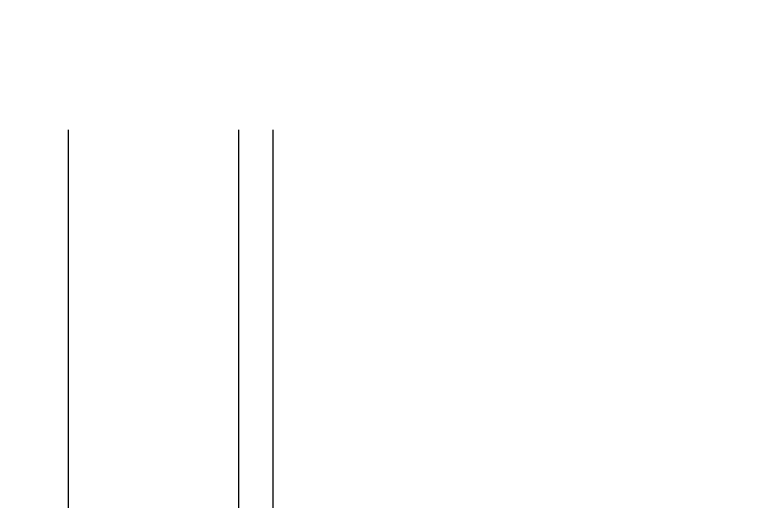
# Model space of a CAD drawing. Header units: inches. Extents: x 21 to 32698, y 13 to 3712.
# Drawn here: x 10653.43 to 10664.49, y 1156.38 to 1163.51 of the extents above; entities that cross this region are included whole.
import ezdxf

# ---------------------------------------------------------------- set-up
doc = ezdxf.new("R2010")
doc.units = ezdxf.units.IN
doc.header["$MEASUREMENT"] = 0
for name, color, linetype, lineweight in [('Z_MİM_-KM-IZO-THERMAL', 8, 'Continuous', 25), ('Z_MİM_-KM-PAINT', 8, 'Continuous', 25), ('Z_MİM_-KM-WALL-PLASTER', 8, 'Continuous', 25)]:
    doc.layers.add(name, color=color, linetype=linetype, lineweight=lineweight)

msp = doc.modelspace()

# ---------------------------------------------------------------- linework, layer by layer
at = {"layer": 'Z_MİM_-KM-IZO-THERMAL'}
msp.add_lwpolyline([(11329.214, 1162.159), (11329.214, 969.583), (12844.215, 969.583), (12844.215, 2594.584), (9029.215, 2594.584), (9029.215, 1624.583), (9319.214, 1624.583), (9319.214, 969.583), (10654.214, 969.583), (10654.214, 1161.832)], dxfattribs=at)
at = {"layer": 'Z_MİM_-KM-PAINT'}
msp.add_lwpolyline([(11326.214, 1162.159), (11326.214, 966.583), (12847.215, 966.583), (12847.215, 2597.584), (9026.215, 2597.584), (9026.215, 1621.583), (9316.214, 1621.583), (9316.214, 966.583), (10657.214, 966.583), (10657.214, 1161.832)], dxfattribs=at)
at = {"layer": 'Z_MİM_-KM-WALL-PLASTER'}
msp.add_lwpolyline([(11326.714, 1162.159), (11326.714, 967.083), (12846.715, 967.083), (12846.715, 2597.084), (9026.715, 2597.084), (9026.715, 1622.083), (9316.714, 1622.083), (9316.714, 967.083), (10656.714, 967.083), (10656.714, 1161.832)], dxfattribs=at)

doc.saveas('drawing.dxf')
